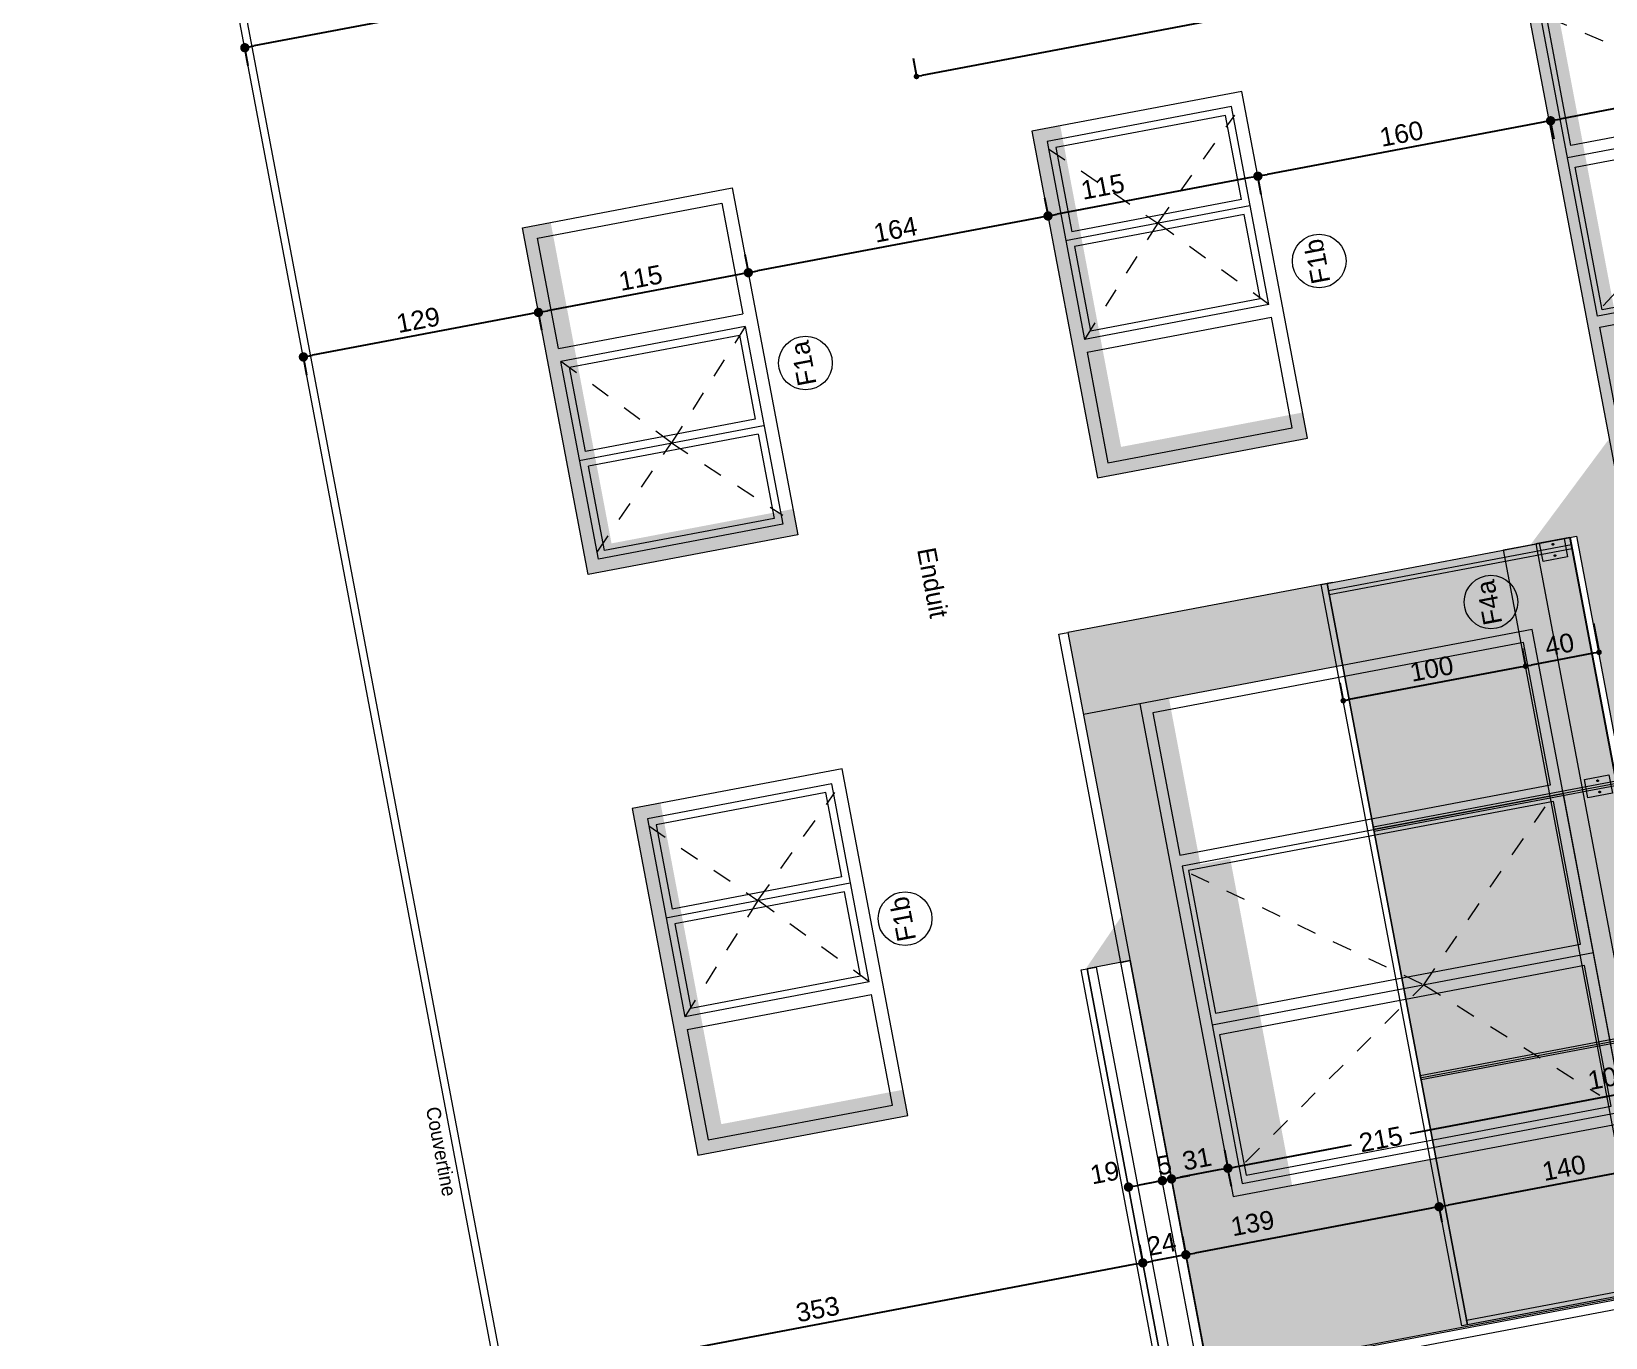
# Model space of a CAD drawing. Header units: centimetres. Extents: x 56941 to 84569, y -27946 to -11680.
# Drawn here: x 57077 to 57925, y -23179 to -22476 of the extents above; entities that cross this region are included whole.
import ezdxf

# ---------------------------------------------------------------- set-up
doc = ezdxf.new("R2010")
doc.units = ezdxf.units.CM
doc.header["$LTSCALE"] = 50.8
doc.header["$PDMODE"] = 1
doc.header["$PDSIZE"] = -2
doc.linetypes.add('Style de ligne -1', pattern=[0.41664, 0.20828, -0.20836])
doc.layers.get('0').update_dxf_attribs({"lineweight": 18})
for name, color, linetype, lineweight in [('0-PROJET-BOIS PANNEAUX FACADE', 7, 'Continuous', 5), ('0-PROJET-COTATIONS', 7, 'Continuous', 13), ('0-PROJET-DESSINS CRÉES', 7, 'Continuous', 9), ('0-PROJET-Garde corps', 7, 'Continuous', 5), ('0-PROJET-MENUISERIES EXT', 7, 'Continuous', 5), ('0-PROJET-TEXTE', 7, 'Continuous', 5)]:
    doc.layers.add(name, color=color, linetype=linetype, lineweight=lineweight)
doc.styles.add('Futura Std Book', font='Futura Std Book')
doc.styles.add('Helvetica', font='Helvetica')
doc.dimstyles.new('IS', dxfattribs={"dimtxt": 10.08724, "dimasz": 5.007446, "dimexe": 2, "dimexo": 10, "dimgap": 3, "dimtad": 1, "dimdec": 1, "dimtxsty": 'Helvetica', "dimblk": 'DOT', "dimblk1": 'DOT', "dimblk2": 'DOT', "dimcen": 0, "dimdle": 10, "dimazin": 0, "dimtfac": 0.8, "dimtdec": 1, "dimtix": 1, "dimtmove": 0, "dimatfit": 0, "dimldrblk": 'VW_FILLEDARROW-1', "dimfxl": 0, "dimfrac": 2, "dimtolj": 1, "dimarcsym": 0})
doc.dimstyles.new('IS cotation 1_20ème', dxfattribs={"dimtxt": 10.08724, "dimasz": 3.007568, "dimexe": 1, "dimexo": 15.875, "dimgap": 3, "dimtad": 1, "dimdec": 1, "dimtxsty": 'Helvetica', "dimblk": 'DOT', "dimblk1": 'DOT', "dimblk2": 'DOT', "dimcen": 0, "dimdle": 10, "dimazin": 0, "dimtfac": 1, "dimtdec": 1, "dimtix": 1, "dimtmove": 0, "dimatfit": 0, "dimldrblk": 'VW_FILLEDARROW', "dimfxl": 0, "dimfrac": 2, "dimtolj": 1, "dimarcsym": 0})

# ---------------------------------------------------------------- blocks, each defined once
blk = doc.blocks.new('PORTE FENETRE TYPE 1 FACADE')
at = {"layer": '0-PROJET-DESSINS CRÉES', "color": 7, "linetype": 'Continuous', "lineweight": 5}
blk.add_line((177, -6), (177, -215), dxfattribs=at)
at = {"layer": '0-PROJET-DESSINS CRÉES', "color": 7, "linetype": 'Style de ligne -1', "lineweight": 5}
for p, q in [((95, -10), (177, -122)), ((253, -10), (177, -122)), ((177, -122), (95, -204)), ((177, -122), (253, -204))]:
    blk.add_line(p, q, dxfattribs=at)
at = {"layer": '0-PROJET-DESSINS CRÉES', "color": 7, "linetype": 'Continuous', "lineweight": 5, "flags": 128}
blk.add_lwpolyline([(6, -6), (84, -6), (84, -209), (6, -209)], close=True, dxfattribs=at)
at = {"layer": '0-PROJET-MENUISERIES EXT', "color": 7, "linetype": 'Continuous', "lineweight": 13, "flags": 128}
for points in [[(270, 0), (270, -215), (0, -215), (0, 0)], [(264, -6), (264, -215), (90, -215), (90, -6)], [(171.23, -9), (171.23, -209), (93, -209), (93, -9)], [(260, -9), (260, -209), (183, -209), (183, -9)]]:
    blk.add_lwpolyline(points, close=True, dxfattribs=at)
blk = doc.blocks.new('Groupe-17-1')
at = {"layer": '0-PROJET-Garde corps', "color": 8, "linetype": 'Continuous', "lineweight": 5, "flags": 128}
for points in [[(19008.75, -45127.57), (19008.29, -45125.11), (19139.13, -45100.33), (19139.6, -45102.79)], [(19123.97, -45109.5), (19122.11, -45099.67), (19135.25, -45097.18), (19137.11, -45107.01)]]:
    blk.add_lwpolyline(points, close=True, dxfattribs=at)
at = {"layer": '0-PROJET-Garde corps', "color": 8, "linetype": 'Continuous', "lineweight": 5}
for points in [[(19128.9, -45100.64), (19128.98, -45100.72), (19129.21, -45100.77), (19129.43, -45100.7), (19129.58, -45100.52), (19129.63, -45100.29), (19129.56, -45100.06), (19129.38, -45099.9), (19129.16, -45099.85), (19128.94, -45099.92), (19128.78, -45100.1), (19128.74, -45100.33), (19128.81, -45100.56), (19128.9, -45100.64)], [(19130.04, -45106.68), (19130.13, -45106.77), (19130.35, -45106.82), (19130.57, -45106.74), (19130.73, -45106.57), (19130.77, -45106.33), (19130.7, -45106.11), (19130.53, -45105.94), (19130.3, -45105.89), (19130.08, -45105.97), (19129.93, -45106.14), (19129.88, -45106.38), (19129.96, -45106.6), (19130.04, -45106.68)]]:
    blk.add_open_spline(points, degree=2, dxfattribs=at)
blk = doc.blocks.new('Groupe-18-1')
at = {"layer": '0-PROJET-Garde corps', "color": 8, "linetype": 'Continuous', "lineweight": 5, "flags": 128}
for points in [[(19148.49, -45239.46), (19146.99, -45231.53), (19160.21, -45229.03), (19161.71, -45236.95)], [(19033.72, -45259.41), (19033.26, -45256.95), (19164.1, -45232.17), (19164.57, -45234.63)]]:
    blk.add_lwpolyline(points, close=True, dxfattribs=at)
at = {"layer": '0-PROJET-Garde corps', "color": 8, "linetype": 'Continuous', "lineweight": 5}
blk.add_open_spline([(19153.82, -45232.49), (19153.9, -45232.57), (19154.13, -45232.63), (19154.35, -45232.55), (19154.5, -45232.38), (19154.55, -45232.14), (19154.48, -45231.91), (19154.31, -45231.75), (19154.08, -45231.7), (19153.86, -45231.77), (19153.7, -45231.95), (19153.66, -45232.19), (19153.73, -45232.41), (19153.82, -45232.49)], degree=2, dxfattribs=at)
blk = doc.blocks.new('Groupe-19-1')
at = {"layer": '0-PROJET-Garde corps', "color": 8, "linetype": 'Continuous', "lineweight": 5, "flags": 128}
for points in [[(18983.41, -44993.71), (18982.94, -44991.25), (19113.78, -44966.48), (19114.25, -44968.93)], [(19098.54, -44975.66), (19096.68, -44965.83), (19109.89, -44963.33), (19111.75, -44973.15)]]:
    blk.add_lwpolyline(points, close=True, dxfattribs=at)
at = {"layer": '0-PROJET-Garde corps', "color": 8, "linetype": 'Continuous', "lineweight": 5}
for points in [[(19103.5, -44966.8), (19103.59, -44966.88), (19103.81, -44966.93), (19104.03, -44966.85), (19104.19, -44966.68), (19104.23, -44966.44), (19104.16, -44966.22), (19103.99, -44966.05), (19103.76, -44966), (19103.54, -44966.08), (19103.39, -44966.25), (19103.34, -44966.49), (19103.41, -44966.72), (19103.5, -44966.8)], [(19104.64, -44972.84), (19104.73, -44972.92), (19104.96, -44972.97), (19105.18, -44972.9), (19105.33, -44972.72), (19105.38, -44972.49), (19105.31, -44972.26), (19105.13, -44972.1), (19104.9, -44972.05), (19104.68, -44972.12), (19104.53, -44972.3), (19104.48, -44972.53), (19104.56, -44972.76), (19104.64, -44972.84)]]:
    blk.add_open_spline(points, degree=2, dxfattribs=at)
blk = doc.blocks.new('Groupe-20-1')
at = {"layer": '0-PROJET-Garde corps', "color": 8, "linetype": 'Continuous', "lineweight": 5, "flags": 128}
for points in [[(18959.3, -44866.41), (18958.83, -44863.95), (19089.67, -44839.17), (19090.14, -44841.63)], [(19074.43, -44848.35), (19072.57, -44838.53), (19085.78, -44836.02), (19087.64, -44845.85)]]:
    blk.add_lwpolyline(points, close=True, dxfattribs=at)
at = {"layer": '0-PROJET-Garde corps', "color": 8, "linetype": 'Continuous', "lineweight": 5}
for points in [[(19079.39, -44839.49), (19079.48, -44839.57), (19079.7, -44839.62), (19079.92, -44839.55), (19080.08, -44839.37), (19080.13, -44839.14), (19080.05, -44838.91), (19079.88, -44838.75), (19079.65, -44838.7), (19079.43, -44838.77), (19079.28, -44838.95), (19079.23, -44839.18), (19079.3, -44839.41), (19079.39, -44839.49)], [(19080.53, -44845.53), (19080.62, -44845.61), (19080.85, -44845.66), (19081.07, -44845.59), (19081.22, -44845.41), (19081.27, -44845.18), (19081.2, -44844.95), (19081.02, -44844.79), (19080.8, -44844.74), (19080.58, -44844.81), (19080.42, -44844.99), (19080.37, -44845.22), (19080.45, -44845.45), (19080.53, -44845.53)]]:
    blk.add_open_spline(points, degree=2, dxfattribs=at)
blk = doc.blocks.new('Groupe-21-1')
at = {"layer": '0-PROJET-DESSINS CRÉES', "linetype": 'Continuous', "lineweight": 0}
blk.add_hatch(color=254, dxfattribs=at).paths.add_polyline_path([(19033.72, -45259.41), (18958.12, -44860.2), (19088.96, -44835.42), (19164.57, -45234.63)])
at = {"layer": '0-PROJET-DESSINS CRÉES', "color": 7, "linetype": 'Continuous', "lineweight": 13}
for p, q in [((18983.17, -44992.48), (19114.02, -44967.7)), ((19009.1, -45126.23), (19139.37, -45101.56)), ((19147.07, -45239.72), (19164.86, -45236.36))]:
    blk.add_line(p, q, dxfattribs=at)
at = {"layer": '0-PROJET-DESSINS CRÉES', "color": 7, "linetype": 'Continuous', "lineweight": 13, "flags": 128}
for points in [[(19033.72, -45259.41), (18958.12, -44860.2), (19088.96, -44835.42), (19164.57, -45234.63)], [(19164.45, -45234.65), (19088.85, -44835.42), (19092.38, -44834.75), (19167.99, -45233.98)], [(19030.58, -45260), (18954.98, -44860.79), (18958.12, -44860.2), (19033.72, -45259.41)]]:
    blk.add_lwpolyline(points, close=True, dxfattribs=at)
at = {"layer": '0-PROJET-Garde corps', "color": 8}
for name in ['Groupe-20-1', 'Groupe-19-1', 'Groupe-17-1', 'Groupe-18-1']:
    blk.add_blockref(name, (0, 0), dxfattribs=at)
blk = doc.blocks.new('Groupe-22-1')
at = {"layer": '0-PROJET-BOIS PANNEAUX FACADE', "linetype": 'Continuous', "lineweight": 0}
blk.add_hatch(color=34, dxfattribs=at).paths.add_polyline_path([(19111.75, -45151.72), (19128.87, -45242.12), (18894.34, -45286.53), (18818.61, -44886.62), (19053.13, -44842.21), (19061.51, -44886.43), (18857.37, -44925.09), (18907.61, -45190.38)])
at = {"layer": '0-PROJET-DESSINS CRÉES', "color": 7, "linetype": 'Continuous', "lineweight": 13}
for p, q in [((18960.97, -44859.66), (18818.61, -44886.62)), ((18857.37, -44925.09), (18826.98, -44930.85))]:
    blk.add_line(p, q, dxfattribs=at)
at = {"layer": '0-PROJET-DESSINS CRÉES', "color": 7, "linetype": 'Continuous', "lineweight": 13, "flags": 128}
for points in [[(18852.07, -45063.32), (18828.92, -45067.71), (18876.39, -45318.4), (19169.76, -45262.85), (19088.82, -44835.45), (19070.43, -44838.93), (19146.36, -45239.86), (18894.49, -45287.32)], [(19129.06, -45243.14), (19053.13, -44842.21), (19070.43, -44838.93), (19146.36, -45239.86)], [(18847.16, -45064.26), (18813.7, -44887.57), (18818.61, -44886.64), (18852.07, -45063.33)], [(18876.39, -45318.4), (18828.92, -45067.71), (18833.83, -45066.78), (18881.3, -45317.47)], [(18890.55, -45293.39), (18847.16, -45064.25), (18852.07, -45063.32), (18895.47, -45292.46)], [(19165.79, -45241.27), (18895.22, -45292.51), (18894.1, -45286.57), (19164.67, -45235.33)]]:
    blk.add_lwpolyline(points, close=True, dxfattribs=at)
at = {"layer": '0-PROJET-DESSINS CRÉES', "color": 8, "linetype": 'Continuous', "lineweight": 13, "flags": 128}
blk.add_lwpolyline([(18873.13, -45319.02), (18825.66, -45068.32), (18828.92, -45067.71), (18876.39, -45318.4)], close=True, dxfattribs=at)
at = {"layer": '0-PROJET-DESSINS CRÉES', "color": 7, "xscale": -1, "rotation": 100.7235947438698}
blk.add_blockref('PORTE FENETRE TYPE 1 FACADE', (18857.37, -44925.09), dxfattribs=at)
at = {"layer": '0-PROJET-Garde corps', "color": 7}
blk.add_blockref('Groupe-21-1', (0, 0), dxfattribs=at)
blk = doc.blocks.new('FENETRE TYPE')
at = {"layer": '0-PROJET-DESSINS CRÉES', "color": 7, "linetype": 'Style de ligne -1', "lineweight": 5}
for p, q in [((8.95, -7), (59.23, -57.3)), ((59.23, -57.3), (113.45, -7)), ((59.23, -57.3), (9.82, -108.87)), ((113.45, -108), (59.23, -57.3))]:
    blk.add_line(p, q, dxfattribs=at)
at = {"layer": '0-PROJET-DESSINS CRÉES', "color": 7, "linetype": 'Continuous', "lineweight": 13}
for p, q in [((59.23, -6.8), (59.23, -107.8)), ((113.45, -108), (113.45, -7)), ((120.45, -7), (120.45, -108)), ((55.2, -104), (55.2, -11)), ((63.35, -104), (63.35, -11))]:
    blk.add_line(p, q, dxfattribs=at)
at = {"layer": '0-PROJET-DESSINS CRÉES', "color": 7, "linetype": 'Continuous', "lineweight": 13, "flags": 128}
blk.add_lwpolyline([(-1.98, 0), (188.02, 0), (188.02, -115), (-1.98, -115)], close=True, dxfattribs=at)
for points in [[(113.45, -108), (5.02, -108), (5.02, -7), (113.45, -7)], [(120.45, -7), (181.02, -7), (181.02, -108), (120.45, -108)], [(55.2, -104), (9.02, -104), (9.02, -11), (55.2, -11)], [(63.35, -11), (109.45, -11), (109.45, -104), (63.35, -104)]]:
    blk.add_lwpolyline(points, dxfattribs=at)
blk = doc.blocks.new('_DOT')
at = {"color": 0, "linetype": 'ByBlock', "lineweight": -2}
blk.add_line((-0.5, 0), (-1, 0), dxfattribs=at)
at = {"color": 0, "linetype": 'ByBlock', "const_width": 0.5}
blk.add_lwpolyline([(-0.25, 0, 1), (0.25, 0, 1)], format="xyb", close=True, dxfattribs=at)
blk = doc.blocks.new('*D99')
at = {"layer": '0-PROJET-COTATIONS', "color": 0, "linetype": 'Continuous', "lineweight": -2}
for p, q in [((57537.6, -22409.25), (57539.83, -22421.04)), ((57534.54, -22420), (57197.26, -22483.88)), ((57194.2, -22494.63), (57191.97, -22482.84))]:
    blk.add_line(p, q, dxfattribs=at)
at = {"layer": 'Defpoints', "color": 0}
for p in [(57531.08, -22374.86), (57192.34, -22484.81), (57234.67, -22708.34)]:
    blk.add_point(p, dxfattribs=at)
at = {"layer": '0-PROJET-COTATIONS', "color": 0, "lineweight": -2, "xscale": 5.007446289062499, "yscale": 5.007446289062499, "zscale": 5.007446289062499}
for p, rotation in [((57539.46, -22419.07), 10.72359474388995), ((57192.34, -22484.81), 190.7235947438899)]:
    blk.add_blockref('_DOT', p, dxfattribs=dict(at, rotation=rotation))
at = {"layer": '0-PROJET-COTATIONS', "color": 0, "lineweight": 5, "insert": (57364.4, -22444.04), "char_height": 10.087, "attachment_point": 5, "rotation": 10.72359, "style": 'Helvetica'}
blk.add_mtext('\\A1;353', dxfattribs=at)
blk = doc.blocks.new('VW_FILLEDARROW-1')
at = {"linetype": 'Continuous', "lineweight": 0}
blk.add_hatch(color=0, dxfattribs=at).paths.add_polyline_path([(-2, 0.54), (0, 0), (-2, -0.54)])
at = {"color": 0, "linetype": 'Continuous', "lineweight": 5, "flags": 128}
blk.add_lwpolyline([(-2, 0.54), (0, 0), (-2, -0.54)], close=True, dxfattribs=at)
blk = doc.blocks.new('*D103')
at = {"layer": '0-PROJET-COTATIONS', "color": 0, "linetype": 'Continuous', "lineweight": -2}
for p, q in [((57865.71, -22367.47), (57863.47, -22355.67)), ((57835.28, -22356.94), (57836.02, -22360.87)), ((57858.93, -22358.57), (57841.32, -22361.91))]:
    blk.add_line(p, q, dxfattribs=at)
at = {"layer": 'Defpoints', "color": 0}
for p in [(57836.4, -22362.84), (57837.14, -22366.77), (57920.32, -22655.84)]:
    blk.add_point(p, dxfattribs=at)
at = {"layer": '0-PROJET-COTATIONS', "color": 0, "lineweight": -2, "xscale": 5.007446289062499, "yscale": 5.007446289062499, "zscale": 5.007446289062499}
for p, rotation in [((57863.85, -22357.64), 10.72359474389288), ((57836.4, -22362.84), 190.7235947438928)]:
    blk.add_blockref('_DOT', p, dxfattribs=dict(at, rotation=rotation))
at = {"layer": '0-PROJET-COTATIONS', "color": 0, "lineweight": 5, "insert": (57848.62, -22352.34), "char_height": 10.087, "attachment_point": 5, "rotation": 10.72359, "style": 'Helvetica'}
blk.add_mtext('\\A1;28', dxfattribs=at)
blk = doc.blocks.new('*D104')
at = {"layer": '0-PROJET-COTATIONS', "color": 0, "linetype": 'Continuous', "lineweight": -2}
for p, q in [((58069.87, -22318.62), (57868.77, -22356.71)), ((58076.65, -22327.52), (58074.42, -22315.73)), ((57865.71, -22367.47), (57863.47, -22355.67))]:
    blk.add_line(p, q, dxfattribs=at)
at = {"layer": 'Defpoints', "color": 0}
for p in [(58079.31, -22341.56), (57863.85, -22357.64), (57920.32, -22655.84)]:
    blk.add_point(p, dxfattribs=at)
at = {"layer": '0-PROJET-COTATIONS', "color": 0, "lineweight": -2, "xscale": 5.007446289062499, "yscale": 5.007446289062499, "zscale": 5.007446289062499}
for p, rotation in [((58074.79, -22317.69), 10.72359474389014), ((57863.85, -22357.64), 190.7235947438901)]:
    blk.add_blockref('_DOT', p, dxfattribs=dict(at, rotation=rotation))
at = {"layer": '0-PROJET-COTATIONS', "color": 0, "lineweight": 5, "insert": (57967.82, -22329.76), "char_height": 10.087, "attachment_point": 5, "rotation": 10.72359, "style": 'Helvetica'}
blk.add_mtext('\\A1;215', dxfattribs=at)
blk = doc.blocks.new('*D116')
at = {"layer": '0-PROJET-COTATIONS', "color": 0, "linetype": 'Continuous', "lineweight": -2}
for p, q in [((57352.24, -22636.92), (57350.05, -22625.38)), ((57345.5, -22628.28), (57228.79, -22650.38)), ((57225.73, -22661.14), (57223.5, -22649.35))]:
    blk.add_line(p, q, dxfattribs=at)
at = {"layer": 'Defpoints', "color": 0}
for p in [(57223.87, -22651.31), (57354.1, -22646.75), (57266.2, -22874.84)]:
    blk.add_point(p, dxfattribs=at)
at = {"layer": '0-PROJET-COTATIONS', "color": 0, "lineweight": -2, "xscale": 5.007446289062499, "yscale": 5.007446289062499, "zscale": 5.007446289062499}
for p, rotation in [((57350.42, -22627.35), 10.72359474389052), ((57223.87, -22651.31), 190.7235947438905)]:
    blk.add_blockref('_DOT', p, dxfattribs=dict(at, rotation=rotation))
at = {"layer": '0-PROJET-COTATIONS', "color": 0, "lineweight": 5, "insert": (57285.65, -22631.43), "char_height": 10.087, "attachment_point": 5, "rotation": 10.72359, "style": 'Helvetica'}
blk.add_mtext('\\A1;129', dxfattribs=at)
blk = doc.blocks.new('*D117')
at = {"layer": '0-PROJET-COTATIONS', "color": 0, "linetype": 'Continuous', "lineweight": -2}
for p, q in [((57461.55, -22596.12), (57463.79, -22607.91)), ((57458.49, -22606.88), (57355.34, -22626.41)), ((57352.24, -22636.92), (57350.05, -22625.38))]:
    blk.add_line(p, q, dxfattribs=at)
at = {"layer": 'Defpoints', "color": 0}
for p in [(57457.88, -22576.71), (57350.42, -22627.35), (57354.1, -22646.75)]:
    blk.add_point(p, dxfattribs=at)
at = {"layer": '0-PROJET-COTATIONS', "color": 0, "lineweight": -2, "xscale": 5.007446289062499, "yscale": 5.007446289062499, "zscale": 5.007446289062499}
for p, rotation in [((57463.41, -22605.95), 10.72359474388922), ((57350.42, -22627.35), 190.7235947438892)]:
    blk.add_blockref('_DOT', p, dxfattribs=dict(at, rotation=rotation))
at = {"layer": '0-PROJET-COTATIONS', "color": 0, "lineweight": 5, "insert": (57405.42, -22608.74), "char_height": 10.087, "attachment_point": 5, "rotation": 10.72359, "style": 'Helvetica'}
blk.add_mtext('\\A1;115', dxfattribs=at)
blk = doc.blocks.new('*D118')
at = {"layer": '0-PROJET-COTATIONS', "color": 0, "linetype": 'Continuous', "lineweight": -2}
for p, q in [((57622.91, -22565.57), (57625.14, -22577.36)), ((57619.85, -22576.32), (57468.33, -22605.02)), ((57461.55, -22596.12), (57463.79, -22607.91))]:
    blk.add_line(p, q, dxfattribs=at)
at = {"layer": 'Defpoints', "color": 0}
for p in [(57617.68, -22537.96), (57457.88, -22576.71), (57463.41, -22605.95)]:
    blk.add_point(p, dxfattribs=at)
at = {"layer": '0-PROJET-COTATIONS', "color": 0, "lineweight": -2, "xscale": 5.007446289062499, "yscale": 5.007446289062499, "zscale": 5.007446289062499}
for p, rotation in [((57624.77, -22575.39), 10.72359474388952), ((57463.41, -22605.95), 190.7235947438895)]:
    blk.add_blockref('_DOT', p, dxfattribs=dict(at, rotation=rotation))
at = {"layer": '0-PROJET-COTATIONS', "color": 0, "lineweight": 5, "insert": (57542.6, -22582.77), "char_height": 10.087, "attachment_point": 5, "rotation": 10.72359, "style": 'Helvetica'}
blk.add_mtext('\\A1;164', dxfattribs=at)
blk = doc.blocks.new('*D119')
at = {"layer": '0-PROJET-COTATIONS', "color": 0, "linetype": 'Continuous', "lineweight": -2}
for p, q in [((57732.84, -22554.92), (57629.69, -22574.46)), ((57739.62, -22563.82), (57737.39, -22552.03)), ((57622.91, -22565.57), (57625.14, -22577.36))]:
    blk.add_line(p, q, dxfattribs=at)
at = {"layer": 'Defpoints', "color": 0}
for p in [(57617.68, -22537.96), (57624.77, -22575.39), (57751.39, -22625.94)]:
    blk.add_point(p, dxfattribs=at)
at = {"layer": '0-PROJET-COTATIONS', "color": 0, "lineweight": -2, "xscale": 5.007446289062499, "yscale": 5.007446289062499, "zscale": 5.007446289062499}
for p, rotation in [((57737.76, -22553.99), 10.7235947438903), ((57624.77, -22575.39), 190.7235947438903)]:
    blk.add_blockref('_DOT', p, dxfattribs=dict(at, rotation=rotation))
at = {"layer": '0-PROJET-COTATIONS', "color": 0, "lineweight": 5, "insert": (57654.23, -22559.65), "char_height": 10.087, "attachment_point": 5, "rotation": 10.72359, "style": 'Helvetica'}
blk.add_mtext('\\A1;115', dxfattribs=at)
blk = doc.blocks.new('*D120')
at = {"layer": '0-PROJET-COTATIONS', "color": 0, "linetype": 'Continuous', "lineweight": -2}
for p, q in [((57890.46, -22525.08), (57742.68, -22553.06)), ((57897.24, -22533.97), (57895.01, -22522.18)), ((57739.62, -22563.82), (57737.39, -22552.03))]:
    blk.add_line(p, q, dxfattribs=at)
at = {"layer": 'Defpoints', "color": 0}
for p in [(57737.76, -22553.99), (57751.39, -22625.94), (57951.85, -22822.34)]:
    blk.add_point(p, dxfattribs=at)
at = {"layer": '0-PROJET-COTATIONS', "color": 0, "lineweight": -2, "xscale": 5.007446289062499, "yscale": 5.007446289062499, "zscale": 5.007446289062499}
for p, rotation in [((57895.38, -22524.14), 10.72359474389071), ((57737.76, -22553.99), 190.7235947438907)]:
    blk.add_blockref('_DOT', p, dxfattribs=dict(at, rotation=rotation))
at = {"layer": '0-PROJET-COTATIONS', "color": 0, "lineweight": 5, "insert": (57815.07, -22531.16), "char_height": 10.087, "attachment_point": 5, "rotation": 10.72359, "style": 'Helvetica'}
blk.add_mtext('\\A1;160', dxfattribs=at)
blk = doc.blocks.new('*D121')
at = {"layer": '0-PROJET-COTATIONS', "color": 0, "linetype": 'Continuous', "lineweight": -2}
for p, q in [((58105.58, -22480.29), (58106.69, -22486.16)), ((58101.4, -22485.13), (57900.3, -22523.21)), ((57897.24, -22533.97), (57895.01, -22522.18))]:
    blk.add_line(p, q, dxfattribs=at)
at = {"layer": 'Defpoints', "color": 0}
for p in [(58103.72, -22470.46), (57895.38, -22524.14), (57951.85, -22822.34)]:
    blk.add_point(p, dxfattribs=at)
at = {"layer": '0-PROJET-COTATIONS', "color": 0, "lineweight": -2, "xscale": 5.007446289062499, "yscale": 5.007446289062499, "zscale": 5.007446289062499}
for p, rotation in [((58106.32, -22484.2), 10.72359474388922), ((57895.38, -22524.14), 190.7235947438892)]:
    blk.add_blockref('_DOT', p, dxfattribs=dict(at, rotation=rotation))
at = {"layer": '0-PROJET-COTATIONS', "color": 0, "lineweight": 5, "insert": (57999.35, -22496.27), "char_height": 10.087, "attachment_point": 5, "rotation": 10.72359, "style": 'Helvetica'}
blk.add_mtext('\\A1;215', dxfattribs=at)
blk = doc.blocks.new('Groupe-51-1')
at = {"layer": '0-PROJET-TEXTE', "color": 7, "linetype": 'Continuous', "lineweight": 5}
blk.add_circle((18730.89, -45040.7), 14.45, dxfattribs=at)
at = {"layer": '0-PROJET-TEXTE', "color": 7, "insert": (18726.99, -45053.81), "char_height": 10.087, "attachment_point": 1, "rotation": 100.72359, "line_spacing_factor": 0.834288, "style": 'Helvetica'}
blk.add_mtext('F1b', dxfattribs=at)
blk = doc.blocks.new('Groupe-52-1')
at = {"layer": '0-PROJET-TEXTE', "color": 7, "linetype": 'Continuous', "lineweight": 5}
blk.add_circle((18677.29, -44741.55), 14.45, dxfattribs=at)
at = {"layer": '0-PROJET-TEXTE', "color": 7, "insert": (18673.39, -44754.66), "char_height": 10.087, "attachment_point": 1, "rotation": 100.72359, "line_spacing_factor": 0.834288, "style": 'Helvetica'}
blk.add_mtext('F1a', dxfattribs=at)
blk = doc.blocks.new('Groupe-54-1')
at = {"layer": '0-PROJET-TEXTE', "color": 7, "linetype": 'Continuous', "lineweight": 5}
blk.add_circle((18953.9, -44686.62), 14.45, dxfattribs=at)
at = {"layer": '0-PROJET-TEXTE', "color": 7, "insert": (18950, -44699.73), "char_height": 10.087, "attachment_point": 1, "rotation": 100.72359, "line_spacing_factor": 0.834288, "style": 'Helvetica'}
blk.add_mtext('F1b', dxfattribs=at)
blk = doc.blocks.new('Groupe-74-1')
at = {"layer": '0-PROJET-TEXTE', "color": 7, "linetype": 'Continuous', "lineweight": 5}
blk.add_circle((19046.35, -44870.22), 14.41, dxfattribs=at)
at = {"layer": '0-PROJET-TEXTE', "color": 7, "insert": (19042.59, -44883.43), "char_height": 10.087, "attachment_point": 1, "rotation": 100.72359, "line_spacing_factor": 0.834288, "style": 'Helvetica'}
blk.add_mtext('F4a', dxfattribs=at)
blk = doc.blocks.new('Groupe-80-1')
at = {"layer": '0-PROJET-COTATIONS', "color": 7}
blk.add_blockref('Groupe-74-1', (0, 0), dxfattribs=at)
at = {"layer": '0-PROJET-TEXTE', "color": 7}
for name in ['Groupe-54-1', 'Groupe-52-1', 'Groupe-51-1']:
    blk.add_blockref(name, (0, 0), dxfattribs=at)
blk = doc.blocks.new('*D176')
at = {"layer": '0-PROJET-COTATIONS', "color": 0, "linetype": 'Continuous', "lineweight": -2}
for p, q in [((57880.05, -22808.1), (57881.7, -22816.82)), ((57878.94, -22818.36), (57786.69, -22835.83)), ((57781.9, -22826.69), (57783.55, -22835.41))]:
    blk.add_line(p, q, dxfattribs=at)
at = {"layer": 'Defpoints', "color": 0}
for p in [(57883.01, -22823.7), (57783.74, -22836.39), (57784.85, -22842.29)]:
    blk.add_point(p, dxfattribs=at)
at = {"layer": '0-PROJET-COTATIONS', "color": 0, "lineweight": -2, "xscale": 3.007568359375, "yscale": 3.007568359375, "zscale": 3.007568359375}
for p, rotation in [((57881.89, -22817.8), 10.7235947438882), ((57783.74, -22836.39), 190.7235947438882)]:
    blk.add_blockref('_DOT', p, dxfattribs=dict(at, rotation=rotation))
at = {"layer": '0-PROJET-COTATIONS', "color": 0, "lineweight": 5, "insert": (57831.32, -22819.19), "char_height": 10.087, "attachment_point": 5, "rotation": 10.72359, "style": 'Helvetica'}
blk.add_mtext('\\A1;100', dxfattribs=at)
blk = doc.blocks.new('VW_FILLEDARROW')
at = {"linetype": 'Continuous', "lineweight": 0}
blk.add_hatch(color=0, dxfattribs=at).paths.add_polyline_path([(-10.56, 2.83), (0, 0), (-10.56, -2.83)])
at = {"color": 0, "linetype": 'Continuous', "lineweight": 5, "flags": 128}
blk.add_lwpolyline([(-10.56, 2.83), (0, 0), (-10.56, -2.83)], close=True, dxfattribs=at)
blk = doc.blocks.new('*D177')
at = {"layer": '0-PROJET-COTATIONS', "color": 0, "linetype": 'Continuous', "lineweight": -2}
for p, q in [((57918.49, -22794.71), (57921.26, -22809.33)), ((57880.05, -22808.1), (57881.7, -22816.82)), ((57918.49, -22810.87), (57884.85, -22817.24))]:
    blk.add_line(p, q, dxfattribs=at)
at = {"layer": 'Defpoints', "color": 0}
for p in [(57921.45, -22810.31), (57881.89, -22817.8), (57883.01, -22823.7)]:
    blk.add_point(p, dxfattribs=at)
at = {"layer": '0-PROJET-COTATIONS', "color": 0, "lineweight": -2, "xscale": 3.007568359375, "yscale": 3.007568359375, "zscale": 3.007568359375}
for p, rotation in [((57921.45, -22810.31), 10.72359474390033), ((57881.89, -22817.8), 190.7235947439003)]:
    blk.add_blockref('_DOT', p, dxfattribs=dict(at, rotation=rotation))
at = {"layer": '0-PROJET-COTATIONS', "color": 0, "lineweight": 5, "insert": (57900.17, -22806.15), "char_height": 10.087, "attachment_point": 5, "rotation": 10.72359, "style": 'Helvetica'}
blk.add_mtext('\\A1;40', dxfattribs=at)
blk = doc.blocks.new('*D180')
at = {"layer": '0-PROJET-COTATIONS', "color": 0, "linetype": 'Continuous', "lineweight": -2}
for p, q in [((57847.03, -22434.6), (57849.08, -22445.41)), ((57845.94, -22444.98), (57556.92, -22499.72)), ((57552.1, -22490.45), (57554.15, -22501.26))]:
    blk.add_line(p, q, dxfattribs=at)
at = {"layer": 'Defpoints', "color": 0}
for p in [(57842.82, -22412.39), (57548.7, -22472.46), (57553.96, -22500.28)]:
    blk.add_point(p, dxfattribs=at)
at = {"layer": '0-PROJET-COTATIONS', "color": 0, "lineweight": -2, "xscale": 3.007568359375, "yscale": 3.007568359375, "zscale": 3.007568359375}
for p, rotation in [((57848.89, -22444.42), 10.72359474545279), ((57553.96, -22500.28), 190.7235947454528)]:
    blk.add_blockref('_DOT', p, dxfattribs=dict(at, rotation=rotation))
at = {"layer": '0-PROJET-COTATIONS', "color": 0, "lineweight": 5, "insert": (57699.93, -22464.45), "char_height": 10.087, "attachment_point": 5, "rotation": 10.72359, "style": 'Helvetica'}
blk.add_mtext('\\A1;300', dxfattribs=at)
blk = doc.blocks.new('*D474')
at = {"layer": '0-PROJET-COTATIONS', "color": 0, "linetype": 'Continuous', "lineweight": -2}
for p, q in [((57673.95, -23129.26), (57676.18, -23141.05)), ((57670.89, -23140.01), (57333.61, -23203.89)), ((57330.55, -23214.64), (57328.32, -23202.85))]:
    blk.add_line(p, q, dxfattribs=at)
at = {"layer": 'Defpoints', "color": 0}
for p in [(57667.44, -23094.87), (57328.69, -23204.82), (57371.02, -23428.35)]:
    blk.add_point(p, dxfattribs=at)
at = {"layer": '0-PROJET-COTATIONS', "color": 0, "lineweight": -2, "xscale": 5.007446289062499, "yscale": 5.007446289062499, "zscale": 5.007446289062499}
for p, rotation in [((57675.81, -23139.08), 10.72359474388995), ((57328.69, -23204.82), 190.7235947438899)]:
    blk.add_blockref('_DOT', p, dxfattribs=dict(at, rotation=rotation))
at = {"layer": '0-PROJET-COTATIONS', "color": 0, "lineweight": 5, "insert": (57500.76, -23164.05), "char_height": 10.087, "attachment_point": 5, "rotation": 10.72359, "style": 'Helvetica'}
blk.add_mtext('\\A1;353', dxfattribs=at)
blk = doc.blocks.new('*D475')
at = {"layer": '0-PROJET-COTATIONS', "color": 0, "linetype": 'Continuous', "lineweight": -2}
for p, q in [((57697.11, -23124.87), (57699.34, -23136.66)), ((57673.95, -23129.26), (57676.18, -23141.05)), ((57694.05, -23135.63), (57680.73, -23138.15))]:
    blk.add_line(p, q, dxfattribs=at)
at = {"layer": 'Defpoints', "color": 0}
for p in [(57690.78, -23091.47), (57667.44, -23094.87), (57675.81, -23139.08)]:
    blk.add_point(p, dxfattribs=at)
at = {"layer": '0-PROJET-COTATIONS', "color": 0, "lineweight": -2, "xscale": 5.007446289062499, "yscale": 5.007446289062499, "zscale": 5.007446289062499}
for p, rotation in [((57675.81, -23139.08), 190.7235947438874), ((57698.97, -23134.7), 10.72359474388735)]:
    blk.add_blockref('_DOT', p, dxfattribs=dict(at, rotation=rotation))
at = {"layer": '0-PROJET-COTATIONS', "color": 0, "lineweight": 5, "insert": (57685.89, -23128.99), "char_height": 10.087, "attachment_point": 5, "rotation": 10.72359, "style": 'Helvetica'}
blk.add_mtext('\\A1;24', dxfattribs=at)
blk = doc.blocks.new('*D476')
at = {"layer": '0-PROJET-COTATIONS', "color": 0, "linetype": 'Continuous', "lineweight": -2}
for p, q in [((57830.42, -23109.8), (57703.89, -23133.77)), ((57836.92, -23117.21), (57834.96, -23106.91)), ((57697.11, -23124.87), (57699.34, -23136.66))]:
    blk.add_line(p, q, dxfattribs=at)
at = {"layer": 'Defpoints', "color": 0}
for p in [(57690.78, -23091.47), (57838.78, -23127.03), (57698.97, -23134.7)]:
    blk.add_point(p, dxfattribs=at)
at = {"layer": '0-PROJET-COTATIONS', "color": 0, "lineweight": -2, "xscale": 5.007446289062499, "yscale": 5.007446289062499, "zscale": 5.007446289062499}
for p, rotation in [((57835.34, -23108.87), 10.72359474388925), ((57698.97, -23134.7), 190.7235947438893)]:
    blk.add_blockref('_DOT', p, dxfattribs=dict(at, rotation=rotation))
at = {"layer": '0-PROJET-COTATIONS', "color": 0, "lineweight": 5, "insert": (57734.9, -23117.73), "char_height": 10.087, "attachment_point": 5, "rotation": 10.72359, "style": 'Helvetica'}
blk.add_mtext('\\A1;139', dxfattribs=at)
blk = doc.blocks.new('*D477')
at = {"layer": '0-PROJET-COTATIONS', "color": 0, "linetype": 'Continuous', "lineweight": -2}
for p, q in [((57967.83, -23083.78), (57840.26, -23107.94)), ((57971.63, -23076.95), (57972.38, -23080.88)), ((57836.92, -23117.21), (57834.96, -23106.91))]:
    blk.add_line(p, q, dxfattribs=at)
at = {"layer": 'Defpoints', "color": 0}
for p in [(57973.49, -23086.78), (57835.34, -23108.87), (57838.78, -23127.03)]:
    blk.add_point(p, dxfattribs=at)
at = {"layer": '0-PROJET-COTATIONS', "color": 0, "lineweight": -2, "xscale": 5.007446289062499, "yscale": 5.007446289062499, "zscale": 5.007446289062499}
for p, rotation in [((57972.75, -23082.85), 10.72359474389016), ((57835.34, -23108.87), 190.7235947438901)]:
    blk.add_blockref('_DOT', p, dxfattribs=dict(at, rotation=rotation))
at = {"layer": '0-PROJET-COTATIONS', "color": 0, "lineweight": 5, "insert": (57902.55, -23087.96), "char_height": 10.087, "attachment_point": 5, "rotation": 10.72359, "style": 'Helvetica'}
blk.add_mtext('\\A1;140', dxfattribs=at)
blk = doc.blocks.new('*D481')
at = {"layer": '0-PROJET-COTATIONS', "color": 0, "linetype": 'Continuous', "lineweight": -2}
for p, q in [((57686.05, -23093.34), (57685.96, -23092.84)), ((57667.81, -23096.79), (57667.72, -23096.3)), ((57681.41, -23095.74), (57673.01, -23097.33))]:
    blk.add_line(p, q, dxfattribs=at)
at = {"layer": 'Defpoints', "color": 0}
for p in [(57668.09, -23098.26), (57669.67, -23106.62), (57687.92, -23103.16)]:
    blk.add_point(p, dxfattribs=at)
at = {"layer": '0-PROJET-COTATIONS', "color": 0, "lineweight": -2, "xscale": 5.007446289062499, "yscale": 5.007446289062499, "zscale": 5.007446289062499}
for p, rotation in [((57686.33, -23094.81), 10.72359474388827), ((57668.09, -23098.26), 190.7235947438883)]:
    blk.add_blockref('_DOT', p, dxfattribs=dict(at, rotation=rotation))
at = {"layer": '0-PROJET-COTATIONS', "color": 0, "lineweight": 5, "insert": (57655.33, -23090.52), "char_height": 10.087, "attachment_point": 5, "rotation": 10.72359, "style": 'Helvetica'}
blk.add_mtext('\\A1;19', dxfattribs=at)
blk = doc.blocks.new('*D482')
at = {"layer": '0-PROJET-COTATIONS', "color": 0, "linetype": 'Continuous', "lineweight": -2}
for p, q in [((57686.05, -23093.34), (57685.96, -23092.84)), ((57690.87, -23091.91), (57690.87, -23091.91)), ((57696.17, -23092.95), (57701.09, -23092.02)), ((57681.41, -23095.74), (57676.49, -23096.67)), ((57691.25, -23093.88), (57686.33, -23094.81))]:
    blk.add_line(p, q, dxfattribs=at)
at = {"layer": 'Defpoints', "color": 0}
for p in [(57686.33, -23094.81), (57692.74, -23101.74), (57687.92, -23103.16)]:
    blk.add_point(p, dxfattribs=at)
at = {"layer": '0-PROJET-COTATIONS', "color": 0, "lineweight": -2, "xscale": 5.007446289062499, "yscale": 5.007446289062499, "zscale": 5.007446289062499}
for p, rotation in [((57686.33, -23094.81), 10.72359474388395), ((57691.25, -23093.88), 190.723594743884)]:
    blk.add_blockref('_DOT', p, dxfattribs=dict(at, rotation=rotation))
at = {"layer": '0-PROJET-COTATIONS', "color": 0, "lineweight": 5, "insert": (57687.29, -23086.44), "char_height": 10.087, "attachment_point": 5, "rotation": 10.72359, "style": 'Helvetica'}
blk.add_mtext('\\A1;5', dxfattribs=at)
blk = doc.blocks.new('*D483')
at = {"layer": '0-PROJET-COTATIONS', "color": 0, "linetype": 'Continuous', "lineweight": -2}
for p, q in [((57719.78, -23078.3), (57721.26, -23086.16)), ((57690.87, -23091.91), (57690.87, -23091.91)), ((57716.72, -23089.06), (57696.17, -23092.95))]:
    blk.add_line(p, q, dxfattribs=at)
at = {"layer": 'Defpoints', "color": 0}
for p in [(57721.64, -23088.12), (57691.25, -23093.88), (57692.74, -23101.74)]:
    blk.add_point(p, dxfattribs=at)
at = {"layer": '0-PROJET-COTATIONS', "color": 0, "lineweight": -2, "xscale": 5.007446289062499, "yscale": 5.007446289062499, "zscale": 5.007446289062499}
for p, rotation in [((57691.25, -23093.88), 190.7235947439002), ((57721.64, -23088.12), 10.72359474390022)]:
    blk.add_blockref('_DOT', p, dxfattribs=dict(at, rotation=rotation))
at = {"layer": '0-PROJET-COTATIONS', "color": 0, "lineweight": 5, "insert": (57704.94, -23083.1), "char_height": 10.087, "attachment_point": 5, "rotation": 10.72359, "style": 'Helvetica'}
blk.add_mtext('\\A1;31', dxfattribs=at)
blk = doc.blocks.new('*D484')
at = {"layer": '0-PROJET-COTATIONS', "color": 0, "linetype": 'Continuous', "lineweight": -2}
for p, q in [((57931.21, -23039.28), (57933.25, -23050.08)), ((57927.96, -23049.05), (57819.64, -23069.56)), ((57726.56, -23087.19), (57788.26, -23075.51)), ((57723.5, -23097.95), (57722.01, -23090.09))]:
    blk.add_line(p, q, dxfattribs=at)
at = {"layer": 'Defpoints', "color": 0}
for p in [(57929.35, -23029.45), (57721.64, -23088.12), (57721.64, -23088.12)]:
    blk.add_point(p, dxfattribs=at)
at = {"layer": '0-PROJET-COTATIONS', "color": 0, "lineweight": -2, "xscale": 5.007446289062499, "yscale": 5.007446289062499, "zscale": 5.007446289062499}
for p, rotation in [((57932.88, -23048.12), 10.72359474388739), ((57721.64, -23088.12), 190.7235947438874)]:
    blk.add_blockref('_DOT', p, dxfattribs=dict(at, rotation=rotation))
at = {"layer": '0-PROJET-COTATIONS', "color": 0, "lineweight": 5, "insert": (57803.95, -23072.54), "char_height": 10.087, "attachment_point": 5, "rotation": 10.72359, "style": 'Helvetica'}
blk.add_mtext('\\A1;215', dxfattribs=at)
blk = doc.blocks.new('*D485')
at = {"layer": '0-PROJET-COTATIONS', "color": 0, "linetype": 'Continuous', "lineweight": -2}
for p, q in [((57931.21, -23039.28), (57933.25, -23050.08)), ((57927.96, -23049.05), (57923.04, -23049.98)), ((57943.07, -23046.19), (57932.88, -23048.12)), ((57942.51, -23043.23), (57943.44, -23048.15)), ((57947.99, -23045.26), (57952.91, -23044.33))]:
    blk.add_line(p, q, dxfattribs=at)
at = {"layer": 'Defpoints', "color": 0}
for p in [(57929.35, -23029.45), (57940.65, -23033.4), (57932.88, -23048.12)]:
    blk.add_point(p, dxfattribs=at)
at = {"layer": '0-PROJET-COTATIONS', "color": 0, "lineweight": -2, "xscale": 5.007446289062499, "yscale": 5.007446289062499, "zscale": 5.007446289062499}
for p, rotation in [((57932.88, -23048.12), 10.72359474389455), ((57943.07, -23046.19), 190.7235947438946)]:
    blk.add_blockref('_DOT', p, dxfattribs=dict(at, rotation=rotation))
at = {"layer": '0-PROJET-COTATIONS', "color": 0, "lineweight": 5, "insert": (57923.31, -23039.77), "char_height": 10.087, "attachment_point": 5, "rotation": 10.72359, "style": 'Helvetica'}
blk.add_mtext('\\A1;10', dxfattribs=at)

msp = doc.modelspace()

# ---------------------------------------------------------------- hatches: boundary and pattern name
at = {"layer": '0-PROJET-DESSINS CRÉES', "linetype": 'Continuous', "lineweight": 0}
for points in [[(57896.56, -22450.86), (57943.88, -22700.74), (58137.98, -22664.02), (58140.9, -22679.42), (57931.57, -22719.03), (57881.33, -22453.74)], [(57631.36, -22526.88), (57664.1, -22699.74), (57761.86, -22681.23), (57764.48, -22695.05), (57651.49, -22716.45), (57616.13, -22529.77)], [(57357.01, -22578.84), (57389.75, -22751.7), (57487.51, -22733.18), (57490.13, -22747.01), (57377.14, -22768.41), (57341.78, -22581.72)], [(57986.67, -23175.89), (57986.67, -23175.89), (58038.38, -23096.77), (58038.38, -23096.77), (58038.38, -23096.77), (57958.58, -22675.5), (57938.92, -22679.22), (57884.5, -22752.5), (57889.63, -22751.53), (57909.3, -22747.81), (57977.58, -23108.29), (57977.56, -23108.29), (57984.95, -23147.2), (57981.48, -23147.67)], [(57644.95, -22980.93), (57679.93, -22929.6), (57691.55, -22927.41), (57674.63, -22838.08), (57689.89, -22835.19), (57706.81, -22924.52), (57722.89, -22921.47), (57773.33, -23187.82), (57711.25, -23199.57), (57668.99, -22976.38), (57651.55, -22979.68), (57651.55, -22979.68)], [(57416.15, -22891.53), (57448.88, -23064.39), (57546.64, -23045.88), (57549.26, -23059.7), (57436.27, -23081.1), (57400.92, -22894.42)]]:
    msp.add_hatch(color=7, dxfattribs=at).paths.add_polyline_path(points)

# ---------------------------------------------------------------- linework, layer by layer
at = {"layer": '0-PROJET-DESSINS CRÉES', "color": 7, "linetype": 'Continuous', "lineweight": 13}
msp.add_line((57898.57, -26214.01), (57077.47, -21878.24), dxfattribs=at)
at = {"layer": '0-PROJET-DESSINS CRÉES', "color": 7, "linetype": 'Continuous', "lineweight": 5}
msp.add_line((57902.5, -26213.27), (57081.4, -21877.5), dxfattribs=at)

# ---------------------------------------------------------------- block references
at = {"layer": '0-PROJET-COTATIONS', "color": 7}
msp.add_blockref('Groupe-80-1', (38816.91, 22086.96), dxfattribs=at)
at = {"layer": '0-PROJET-DESSINS CRÉES', "color": 7}
for name, p, rotation in [('PORTE FENETRE TYPE 1 FACADE', (57931.56, -22718.98), 100.7235947438894), ('FENETRE TYPE', (57376.77, -22766.46), 100.7235947439622)]:
    msp.add_blockref(name, p, dxfattribs=dict(at, rotation=rotation))
at = {"layer": '0-PROJET-DESSINS CRÉES', "color": 7, "xscale": -1}
for p, rotation in [((57616.5, -22531.71), 100.7235947438084), ((57401.29, -22896.36), 100.7235947438193)]:
    msp.add_blockref('FENETRE TYPE', p, dxfattribs=dict(at, rotation=rotation))
at = {"layer": '0-PROJET-DESSINS CRÉES', "color": 7}
msp.add_blockref('Groupe-22-1', (38816.91, 22086.96), dxfattribs=at)

# ---------------------------------------------------------------- texts
at = {"layer": '0-PROJET-TEXTE', "color": 7, "attachment_point": 2, "rotation": 280.71759, "line_spacing_factor": 0.962448, "style": 'Futura Std Book'}
for s, insert, char_height in [('Enduit', (57567.69, -22771.91), 10.069), ('Couvertine', (57301.76, -23078.41), 7.552)]:
    msp.add_mtext(s, dxfattribs=dict(at, insert=insert, char_height=char_height))

# ---------------------------------------------------------------- dimensions: what is measured, and where the dimension line sits
at = {"layer": '0-PROJET-COTATIONS', "color": 7, "linetype": 'Continuous', "lineweight": 5}
for base, p1, p2, dimstyle, picture, middle in [((57863.85, -22357.64), (58079.31, -22341.56), (57920.32, -22655.84), 'IS', '*D104', (57967.82, -22329.76)), ((57836.4, -22362.84), (57920.32, -22655.84), (57837.14, -22366.77), 'IS', '*D103', (57848.62, -22352.34)), ((57192.34, -22484.81), (57531.08, -22374.86), (57234.67, -22708.34), 'IS', '*D99', (57364.4, -22444.04)), ((57553.96, -22500.28), (57842.82, -22412.39), (57548.7, -22472.46), 'IS cotation 1_20ème', '*D180', (57699.93, -22464.45)), ((57895.38, -22524.14), (58103.72, -22470.46), (57951.85, -22822.34), 'IS', '*D121', (57999.35, -22496.27)), ((57737.76, -22553.99), (57951.85, -22822.34), (57751.39, -22625.94), 'IS', '*D120', (57815.07, -22531.16)), ((57463.41, -22605.95), (57617.68, -22537.96), (57457.88, -22576.71), 'IS', '*D118', (57542.6, -22582.77)), ((57350.42, -22627.35), (57457.88, -22576.71), (57354.1, -22646.75), 'IS', '*D117', (57405.42, -22608.74)), ((57223.87, -22651.31), (57354.1, -22646.75), (57266.2, -22874.84), 'IS', '*D116', (57285.65, -22631.43)), ((57881.89, -22817.8), (57921.45, -22810.31), (57883.01, -22823.7), 'IS cotation 1_20ème', '*D177', (57900.17, -22806.15)), ((57783.74, -22836.39), (57883.01, -22823.7), (57784.85, -22842.29), 'IS cotation 1_20ème', '*D176', (57831.32, -22819.19)), ((57691.25, -23093.88), (57721.64, -23088.12), (57692.74, -23101.74), 'IS', '*D483', (57704.94, -23083.1)), ((57686.33, -23094.81), (57692.74, -23101.74), (57687.92, -23103.16), 'IS', '*D482', (57687.29, -23086.44)), ((57835.34, -23108.87), (57973.49, -23086.78), (57838.78, -23127.03), 'IS', '*D477', (57902.55, -23087.96)), ((57675.81, -23139.08), (57690.78, -23091.47), (57667.44, -23094.87), 'IS', '*D475', (57685.89, -23128.99)), ((57328.69, -23204.82), (57667.44, -23094.87), (57371.02, -23428.35), 'IS', '*D474', (57500.76, -23164.05))]:
    dim = msp.add_linear_dim(base=base, p1=p1, p2=p2, angle=10.72359, dimstyle=dimstyle, override={"dimtxt": 10.08724, "dimdec": 0, "dimpost": '<>', "dimtxsty": 'Helvetica', "dimtmove": 2}, dxfattribs=at)
    dim.commit()
    dim.dimension.update_dxf_attribs({"geometry": picture, "text_midpoint": middle})
for base, p1, p2, override, picture, middle in [((57624.77, -22575.39), (57751.39, -22625.94), (57617.68, -22537.96), {"dimtxt": 10.08724, "dimdec": 0, "dimpost": '<>', "dimtxsty": 'Helvetica', "dimtmove": 2}, '*D119', (57654.23, -22559.65)), ((57721.64, -23088.12), (57929.35, -23029.45), (57721.64, -23088.12), {"dimtxt": 10.08724, "dimdec": 0, "dimpost": '<>', "dimtxsty": 'Helvetica', "dimtmove": 2}, '*D484', (57803.95, -23072.54)), ((57932.88, -23048.12), (57940.65, -23033.4), (57929.35, -23029.45), {"dimtxt": 10.08724, "dimdec": 0, "dimpost": '<>', "dimtxsty": 'Helvetica', "dimtix": 0, "dimtmove": 2}, '*D485', (57923.31, -23039.77)), ((57668.09, -23098.26), (57687.92, -23103.16), (57669.67, -23106.62), {"dimtxt": 10.08724, "dimdec": 0, "dimpost": '<>', "dimtxsty": 'Helvetica', "dimtix": 0, "dimtmove": 2}, '*D481', (57655.33, -23090.52)), ((57698.97, -23134.7), (57838.78, -23127.03), (57690.78, -23091.47), {"dimtxt": 10.08724, "dimdec": 0, "dimpost": '<>', "dimtxsty": 'Helvetica', "dimtmove": 2}, '*D476', (57734.9, -23117.73))]:
    dim = msp.add_linear_dim(base=base, p1=p1, p2=p2, angle=10.72359, dimstyle='IS', override=override, dxfattribs=at)
    dim.commit()
    dim.dimension.update_dxf_attribs({"geometry": picture, "text_midpoint": middle, "dimtype": 160})

doc.saveas('drawing.dxf')
